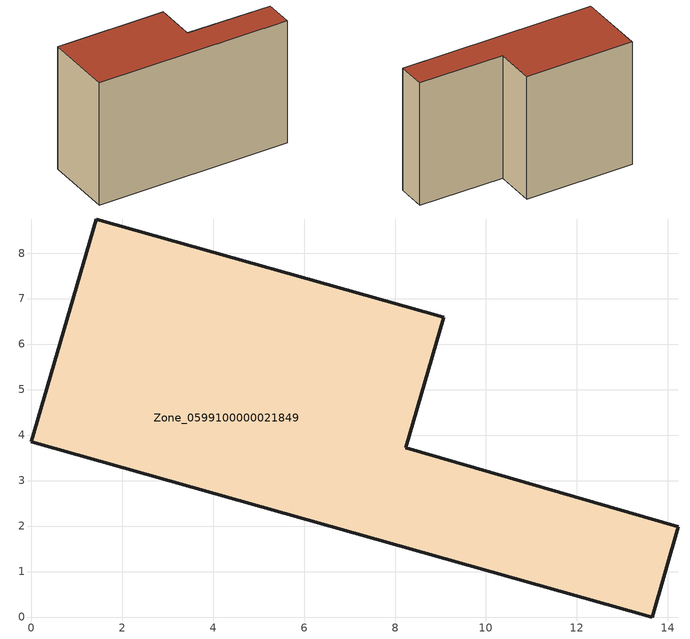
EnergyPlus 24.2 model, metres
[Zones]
Zone_0599100000021849
 floor ground (C_G): 0,3.85 1.43,8.75 9.08,6.59 8.24,3.72 14.23,1.98 13.66,0 z0
 wall outside (C_F): 1.43,8.75 0,3.85 13.66,0 14.23,1.98 8.24,3.72 9.08,6.59 1.43,8.75 z0:9.27
 roof outside (C_R): 0,3.85 13.66,0 14.23,1.98 8.24,3.72 9.08,6.59 1.43,8.75 z9.27
[BUILDING]
Pand.0599100000021849: North Axis=0; Terrain=City; Loads Convergence Tolerance Value=0.04; Temperature Convergence Tolerance Value=0.4; Solar Distribution=FullExterior; Maximum Number of Warmup Days=25; Minimum Number of Warmup Days=1
[Site:Location]
Rotterdam.The.Hague.AP_ZH_NLD Design_Conditions: Latitude=51.96; Longitude=4.45; Time Zone=1; Elevation=-4.5
[SITE:GROUNDTEMPERATURE:BUILDINGSURFACE]
18, 18, 18, 18, 18, 18, 18, 18, 18, 18, 18, 18
[MATERIAL] Thermal Absorptance=0.9; Solar Absorptance=0.7; Visible Absorptance=0.7
Name | Roughness | Thickness | Conductivity | Density | Specific Heat
G.TI.1946 | MediumSmooth | 0.15 | 1 | 540 | 1210
F.TI.1946 | Rough | 0.3 | 0.857143 | 1920 | 840
R.TI.1946 | MediumRough | 0.2 | 0.1 | 1500 | 1000
[CONSTRUCTION]
C_G: G.TI.1946
C_F: F.TI.1946
C_R: R.TI.1946
[ZONE]
Zone_0599100000021849: Type=1; Multiplier=1; Ceiling Height=Autocalculate; Volume=Autocalculate; Floor Area=autocalculate; Part of Total Floor Area=Yes
[ZONEINFILTRATION:DESIGNFLOWRATE]
Infil_Zone_0599100000021849: Zone or ZoneList or Space or SpaceList=Zone_0599100000021849; Schedule=AlwaysOn; Design Flow Rate Calculation Method=Flow/Area; Flow Rate per Floor Area=0.003; Constant Term Coefficient=1; Temperature Term Coefficient=0; Velocity Term Coefficient=0; Velocity Squared Term Coefficient=0
[HVACTEMPLATE:ZONE:IDEALLOADSAIRSYSTEM]
Zone_0599100000021849: Maximum Heating Supply Air Temperature=50; Minimum Cooling Supply Air Temperature=13; Maximum Heating Supply Air Humidity Ratio=0.0156; Minimum Cooling Supply Air Humidity Ratio=0.0077; Heating Limit=NoLimit; Cooling Limit=NoLimit; Dehumidification Control Type=ConstantSensibleHeatRatio; Cooling Sensible Heat Ratio=0.7; Dehumidification Setpoint=60; Humidification Control Type=None; Humidification Setpoint=30; Outdoor Air Method=None; Outdoor Air Flow Rate per Person=0.00944; Outdoor Air Flow Rate per Zone Floor Area=0; Outdoor Air Flow Rate per Zone=0; Demand Controlled Ventilation Type=None; Outdoor Air Economizer Type=NoEconomizer; Heat Recovery Type=None; Sensible Heat Recovery Effectiveness=0.7; Latent Heat Recovery Effectiveness=0.65
[ZONECONTROL:THERMOSTAT]
ThermostatControl_Zone_0599100000021849: Zone or ZoneList=Zone_0599100000021849; Control Type Schedule=DualSetpointControlType; Control 1=Thermostat_Zone_0599100000021849; Temperature Difference Between Cutout And Setpoint=0
[THERMOSTATSETPOINT:DUALSETPOINT]
Thermostat_Zone_0599100000021849: Heating Setpoint Temperature Schedule=HeatingSetpoint_Zone_0599100000021849; Cooling Setpoint Temperature Schedule=CoolingSetpoint_Zone_0599100000021849
[SCHEDULE:COMPACT]
HeatingSetpoint_Zone_0599100000021849: Through: 12/31, For: AllDays, Until: 24:00, 21
CoolingSetpoint_Zone_0599100000021849: Through: 12/31, For: AllDays, Until: 24:00, 24
DualSetpointControlType: Through: 12/31, For: AllDays, Until: 24:00, 4
AlwaysOn: Through: 12/31, For: AllDays, Until: 24:00, 1
